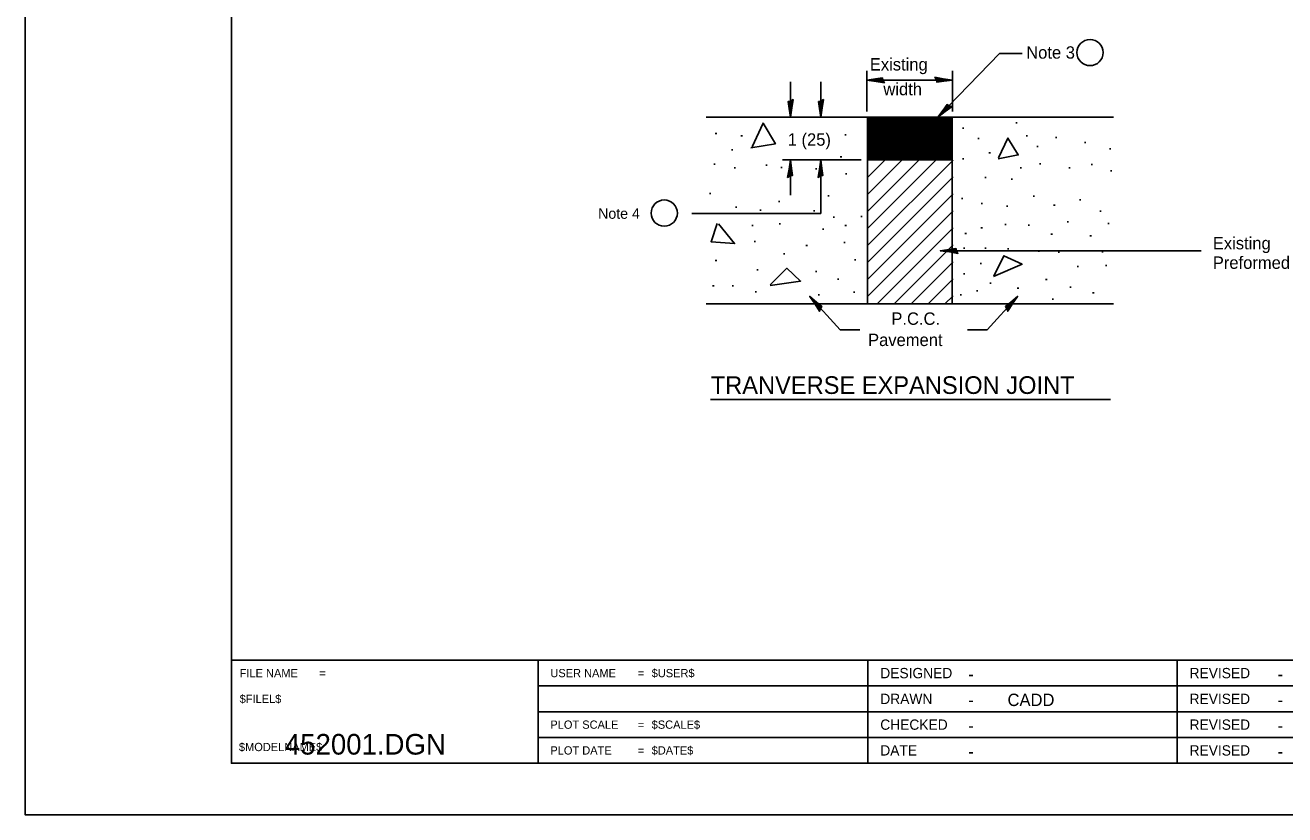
# Model space of a CAD drawing. Extents: x 81002 to 81682, y 62795 to 63336.
# Drawn here: x 81002.1 to 81246.5, y 62795.2 to 62948.4 of the extents above; entities that cross this region are included whole.
import ezdxf

# ---------------------------------------------------------------- set-up
doc = ezdxf.new("R2010")
doc.units = 0
for name, color, linetype in [('Design_EX_Roadway Dimensions', 7, 'Continuous'), ('Design_EX_Roadway Notes', 7, 'Continuous'), ('Design_PR_EOP', 7, 'Continuous'), ('Design_PR_Pavement Patches', 7, 'Continuous'), ('Design_PR_Roadway Dimensions', 7, 'Continuous'), ('Level 48', 7, 'Continuous'), ('Removal_Items', 7, 'Continuous'), ('Sheets_50 Reference Boundary', 7, 'Continuous'), ('Sheets_General Details', 7, 'Continuous'), ('Sheets_Printer Plotting Border', 7, 'Continuous'), ('Structures_PR_Bridge', 7, 'Continuous')]:
    doc.layers.add(name, color=color, linetype=linetype)

msp = doc.modelspace()

# ---------------------------------------------------------------- linework, layer by layer
at = {"layer": 'Design_EX_Roadway Dimensions'}
for p, q in [((81165.38, 62931.59), (81165.38, 62939.48)), ((81182.05, 62931.59), (81182.05, 62939.48)), ((81150.57, 62937.34), (81150.57, 62930.48)), ((81156.46, 62937.34), (81156.46, 62930.48)), ((81182.05, 62937.7), (81165.38, 62937.7)), ((81164.32, 62922.25), (81149.04, 62922.25)), ((81150.57, 62922.25), (81150.57, 62915.4)), ((81156.46, 62922.25), (81156.46, 62911.84)), ((81156.46, 62911.84), (81131.45, 62911.84))]:
    msp.add_line(p, q, dxfattribs=at)
for points in [[(81168.53, 62937.66), (81168.42, 62938.13), (81167.09, 62937.93), (81165.38, 62937.7), (81167.21, 62937.45), (81168.81, 62937.17), (81168.53, 62937.66), (81168.39, 62937.97), (81166.53, 62937.7), (81168.56, 62937.35), (81168.26, 62937.74), (81167.41, 62937.69), (81168.23, 62937.57)], [(81178.9, 62937.75), (81179.01, 62937.28), (81180.34, 62937.48), (81182.05, 62937.7), (81180.22, 62937.96), (81178.62, 62938.24), (81178.9, 62937.75), (81179.04, 62937.44), (81180.9, 62937.71), (81178.87, 62938.06), (81179.17, 62937.66), (81180.02, 62937.72), (81179.2, 62937.84)], [(81150.61, 62933.63), (81150.14, 62933.53), (81150.34, 62932.19), (81150.57, 62930.48), (81150.82, 62932.31), (81151.1, 62933.91), (81150.61, 62933.63), (81150.3, 62933.49), (81150.57, 62931.63), (81150.93, 62933.66), (81150.53, 62933.36), (81150.58, 62932.51), (81150.7, 62933.33)], [(81156.51, 62933.63), (81156.04, 62933.53), (81156.24, 62932.19), (81156.46, 62930.48), (81156.71, 62932.31), (81156.99, 62933.91), (81156.51, 62933.63), (81156.2, 62933.49), (81156.46, 62931.63), (81156.82, 62933.66), (81156.42, 62933.36), (81156.48, 62932.51), (81156.6, 62933.33)], [(81150.52, 62919.1), (81150.99, 62919.21), (81150.79, 62920.54), (81150.57, 62922.25), (81150.31, 62920.43), (81150.03, 62918.82), (81150.52, 62919.1), (81150.83, 62919.25), (81150.56, 62921.1), (81150.21, 62919.07), (81150.61, 62919.37), (81150.55, 62920.22), (81150.43, 62919.4)], [(81156.42, 62919.1), (81156.89, 62919.21), (81156.68, 62920.54), (81156.46, 62922.25), (81156.21, 62920.43), (81155.93, 62918.82), (81156.42, 62919.1), (81156.73, 62919.25), (81156.46, 62921.1), (81156.1, 62919.07), (81156.5, 62919.37), (81156.45, 62920.22), (81156.32, 62919.4)]]:
    msp.add_lwpolyline(points, dxfattribs=at)
for centre in [(81208.7, 62943.04), (81126.1, 62911.9)]:
    msp.add_circle(centre, 2.54, dxfattribs=at)
at = {"layer": 'Design_EX_Roadway Notes'}
for p, q in [((81179.16, 62930.48), (81191.15, 62942.86)), ((81195.52, 62942.86), (81191.15, 62942.86)), ((81230.24, 62904.6), (81179.63, 62904.6)), ((81160.21, 62889.26), (81154.32, 62895.73)), ((81188.74, 62889.26), (81194.64, 62895.73)), ((81160.21, 62889.26), (81164.02, 62889.26)), ((81188.74, 62889.26), (81184.94, 62889.26))]:
    msp.add_line(p, q, dxfattribs=at)
for points in [[(81181.38, 62932.71), (81180.97, 62932.96), (81180.19, 62931.87), (81179.16, 62930.48), (81180.61, 62931.62), (81181.93, 62932.58), (81181.38, 62932.71), (81181.06, 62932.83), (81179.96, 62931.31), (81181.63, 62932.52), (81181.13, 62932.58), (81180.58, 62931.93), (81181.24, 62932.43)], [(81182.78, 62904.55), (81182.67, 62905.02), (81181.34, 62904.82), (81179.63, 62904.6), (81181.46, 62904.35), (81183.06, 62904.07), (81182.78, 62904.55), (81182.64, 62904.86), (81180.78, 62904.6), (81182.81, 62904.24), (81182.51, 62904.64), (81181.66, 62904.59), (81182.48, 62904.46)], [(81156.4, 62893.37), (81156.68, 62893.77), (81155.63, 62894.61), (81154.32, 62895.73), (81155.36, 62894.21), (81156.23, 62892.84), (81156.4, 62893.37), (81156.54, 62893.68), (81155.09, 62894.88), (81156.19, 62893.14), (81156.29, 62893.63), (81155.67, 62894.22), (81156.13, 62893.53)], [(81192.56, 62893.37), (81192.28, 62893.77), (81193.32, 62894.61), (81194.64, 62895.73), (81193.6, 62894.21), (81192.73, 62892.84), (81192.56, 62893.37), (81192.42, 62893.68), (81193.87, 62894.88), (81192.76, 62893.14), (81192.67, 62893.63), (81193.29, 62894.22), (81192.82, 62893.53)]]:
    msp.add_lwpolyline(points, dxfattribs=at)
at = {"layer": 'Design_PR_EOP'}
for p, q in [((81134.23, 62930.48), (81173.73, 62930.48)), ((81165.5, 62930.48), (81165.5, 62894.27)), ((81173.73, 62930.48), (81213.23, 62930.48)), ((81181.96, 62930.48), (81181.96, 62894.27)), ((81134.23, 62894.27), (81173.73, 62894.27)), ((81173.73, 62894.27), (81213.23, 62894.27))]:
    msp.add_line(p, q, dxfattribs=at)
at = {"layer": 'Design_PR_Pavement Patches'}
for p, q in [((81165.68, 62918.9), (81168.98, 62922.2)), ((81165.68, 62915.61), (81172.27, 62922.2)), ((81165.68, 62912.31), (81175.56, 62922.2)), ((81165.68, 62909.02), (81178.85, 62922.2)), ((81165.68, 62905.73), (81182.14, 62922.19)), ((81165.68, 62902.44), (81182.14, 62918.9)), ((81165.68, 62899.15), (81182.14, 62915.61)), ((81165.68, 62895.86), (81182.14, 62912.31)), ((81167.33, 62894.22), (81182.14, 62909.02)), ((81170.62, 62894.22), (81182.14, 62905.73)), ((81173.92, 62894.22), (81182.14, 62902.44)), ((81177.21, 62894.22), (81182.14, 62899.15)), ((81180.5, 62894.22), (81182.14, 62895.86))]:
    msp.add_line(p, q, dxfattribs=at)
at = {"layer": 'Level 48'}
msp.add_lwpolyline([(81002.13, 63235.15), (81682.13, 63235.15), (81682.13, 62795.15), (81002.13, 62795.15)], close=True, dxfattribs=at)
at = {"layer": 'Removal_Items'}
for p, q in [((81136, 62927.37), (81136.27, 62927.37)), ((81183.98, 62928.4), (81184.25, 62928.4)), ((81194.3, 62929.44), (81194.57, 62929.44)), ((81140.99, 62926.91), (81141.26, 62926.91)), ((81161.11, 62927.08), (81161.38, 62927.08)), ((81186.91, 62926.4), (81187.18, 62926.4)), ((81196.31, 62926.86), (81196.57, 62926.86)), ((81198.37, 62924.79), (81198.64, 62924.79)), ((81201.98, 62926.57), (81202.25, 62926.57)), ((81207.6, 62925.6), (81207.87, 62925.6)), ((81139.16, 62924.16), (81139.43, 62924.16)), ((81160.25, 62922.79), (81160.52, 62922.79)), ((81183.93, 62922.44), (81184.2, 62922.44)), ((81189.09, 62923.59), (81189.36, 62923.59)), ((81212.47, 62924.34), (81212.74, 62924.34)), ((81135.72, 62921.41), (81135.99, 62921.41)), ((81139.67, 62920.66), (81139.94, 62920.66)), ((81145.81, 62921.18), (81146.07, 62921.18)), ((81148.73, 62920.72), (81149, 62920.72)), ((81155.43, 62920.49), (81155.7, 62920.49)), ((81195.16, 62920.67), (81195.43, 62920.67)), ((81198.89, 62921.47), (81199.15, 62921.47)), ((81204.56, 62920.67), (81204.83, 62920.67)), ((81208.92, 62921.35), (81209.19, 62921.35)), ((81212.65, 62920.1), (81212.92, 62920.1)), ((81161.28, 62919.51), (81161.55, 62919.51)), ((81188.29, 62918.83), (81188.56, 62918.83)), ((81193.38, 62918.49), (81193.65, 62918.49)), ((81134.86, 62915.73), (81135.13, 62915.73)), ((81157.84, 62915.22), (81158.11, 62915.22)), ((81197.68, 62915.16), (81197.95, 62915.16)), ((81139.9, 62913.04), (81140.17, 62913.04)), ((81148.27, 62914.13), (81148.54, 62914.13)), ((81183.76, 62914.7), (81184.02, 62914.7)), ((81187.6, 62913.79), (81187.86, 62913.79)), ((81192.47, 62913.22), (81192.74, 62913.22)), ((81201.64, 62913.44), (81201.91, 62913.44)), ((81206.63, 62914.47), (81206.89, 62914.47)), ((81144.66, 62912.47), (81144.93, 62912.47)), ((81155.03, 62912.35), (81155.3, 62912.35)), ((81158.87, 62911.09), (81159.14, 62911.09)), ((81164.21, 62911.21), (81164.47, 62911.21)), ((81204.27, 62910.18), (81204.54, 62910.18)), ((81210.58, 62912.3), (81210.85, 62912.3)), ((81143.06, 62909.48), (81143.33, 62909.48)), ((81148.38, 62909.83), (81148.65, 62909.83)), ((81156.81, 62908.79), (81157.08, 62908.79)), ((81161.16, 62909.48), (81161.43, 62909.48)), ((81184.44, 62907.94), (81184.71, 62907.94)), ((81187.54, 62909.03), (81187.81, 62909.03)), ((81192.18, 62909.66), (81192.45, 62909.66)), ((81196.71, 62909.55), (81196.98, 62909.55)), ((81201.12, 62907.82), (81201.39, 62907.82)), ((81212.13, 62909.89), (81212.4, 62909.89)), ((81143.57, 62906.39), (81143.83, 62906.39)), ((81153.6, 62905.59), (81153.87, 62905.59)), ((81160.94, 62906.22), (81161.2, 62906.22)), ((81208.69, 62907.48), (81208.96, 62907.48)), ((81149.24, 62903.99), (81149.51, 62903.99)), ((81163, 62902.84), (81163.27, 62902.84)), ((81184.16, 62905.08), (81184.42, 62905.08)), ((81188.29, 62905.08), (81188.56, 62905.08)), ((81192.7, 62904.96), (81192.96, 62904.96)), ((81198.66, 62904.5), (81198.93, 62904.5)), ((81202.5, 62904.33), (81202.77, 62904.33)), ((81210.98, 62904.39), (81211.25, 62904.39)), ((81136.01, 62902.72), (81136.28, 62902.72)), ((81144.03, 62900.89), (81144.29, 62900.89)), ((81155.43, 62900.55), (81155.7, 62900.55)), ((81187.37, 62902.1), (81187.64, 62902.1)), ((81206.23, 62901.52), (81206.49, 62901.52)), ((81211.67, 62901.75), (81211.94, 62901.75)), ((81159.73, 62899.05), (81160, 62899.05)), ((81184.16, 62900.08), (81184.42, 62900.08)), ((81189.26, 62898.31), (81189.52, 62898.31)), ((81200.09, 62899), (81200.36, 62899)), ((81135.49, 62897.79), (81135.76, 62897.79)), ((81139.27, 62897.79), (81139.54, 62897.79)), ((81143.74, 62896.65), (81144.01, 62896.65)), ((81155.95, 62896.07), (81156.22, 62896.07)), ((81162.83, 62896.53), (81163.1, 62896.53)), ((81183.53, 62896.02), (81183.79, 62896.02)), ((81186.68, 62896.82), (81186.95, 62896.82)), ((81194.59, 62897.34), (81194.86, 62897.34)), ((81204.79, 62897.51), (81205.06, 62897.51)), ((81209.21, 62896.42), (81209.48, 62896.42)), ((81201.35, 62895.22), (81201.62, 62895.22))]:
    msp.add_line(p, q, dxfattribs=at)
for points in [[(81143.15, 62924.75), (81145.28, 62929.35), (81147.68, 62925.35), (81142.88, 62924.55)], [(81190.92, 62922.59), (81192.78, 62926.46), (81194.79, 62923.19), (81190.88, 62922.45)], [(81136.6, 62909.8), (81139.74, 62905.99), (81135.2, 62906.33), (81136.34, 62909.86)], [(81190.05, 62899.69), (81191.98, 62903.63), (81195.52, 62901.96), (81190, 62899.6)], [(81146.68, 62897.98), (81149.89, 62901.19), (81152.56, 62898.72), (81146.62, 62897.85)]]:
    msp.add_lwpolyline(points, dxfattribs=at)
at = {"layer": 'Sheets_50 Reference Boundary'}
msp.add_lwpolyline([(81042.13, 63225.15), (81672.13, 63225.15), (81672.13, 62825.15), (81042.13, 62825.15)], close=True, dxfattribs=at)
at = {"layer": 'Sheets_General Details'}
for p, q in [((81002.13, 63235.15), (81002.13, 62795.15)), ((81157.27, 62930.48), (81157.27, 62930.48)), ((81190.19, 62930.48), (81190.19, 62930.48)), ((81135.06, 62875.7), (81212.66, 62875.7)), ((81042.13, 62825.15), (81672.13, 62825.15)), ((81101.61, 62825.15), (81101.61, 62805.15)), ((81165.61, 62825.15), (81165.61, 62805.15)), ((81225.61, 62825.15), (81225.61, 62805.15)), ((81101.61, 62820.15), (81285.61, 62820.15)), ((81101.61, 62815.15), (81285.61, 62815.15)), ((81101.61, 62810.15), (81285.61, 62810.15)), ((81682.13, 62795.15), (81002.13, 62795.15))]:
    msp.add_line(p, q, dxfattribs=at)
msp.add_lwpolyline([(81042.13, 63225.15), (81672.13, 63225.15), (81672.13, 62805.15), (81042.13, 62805.15)], close=True, dxfattribs=at)
at = {"layer": 'Sheets_Printer Plotting Border'}
msp.add_lwpolyline([(81002.13, 62795.15), (81682.13, 62795.15), (81682.13, 63235.15), (81002.13, 63235.15)], close=True, dxfattribs=at)
at = {"layer": 'Structures_PR_Bridge'}
for p, q in [((81165.66, 62922.25), (81165.66, 62930.48)), ((81165.83, 62922.25), (81165.83, 62930.48)), ((81165.99, 62922.25), (81165.99, 62930.48)), ((81166.16, 62922.25), (81166.16, 62930.48)), ((81166.32, 62922.25), (81166.32, 62930.48)), ((81166.49, 62922.25), (81166.49, 62930.48)), ((81166.65, 62922.25), (81166.65, 62930.48)), ((81166.82, 62922.25), (81166.82, 62930.48)), ((81166.98, 62922.25), (81166.98, 62930.48)), ((81167.15, 62922.25), (81167.15, 62930.48)), ((81167.31, 62922.25), (81167.31, 62930.48)), ((81167.48, 62922.25), (81167.48, 62930.48)), ((81167.64, 62922.25), (81167.64, 62930.48)), ((81167.8, 62922.25), (81167.8, 62930.48)), ((81167.97, 62922.25), (81167.97, 62930.48)), ((81168.13, 62922.25), (81168.13, 62930.48)), ((81168.3, 62922.25), (81168.3, 62930.48)), ((81168.46, 62922.25), (81168.46, 62930.48)), ((81168.63, 62922.25), (81168.63, 62930.48)), ((81168.79, 62922.25), (81168.79, 62930.48)), ((81168.96, 62922.25), (81168.96, 62930.48)), ((81169.12, 62922.25), (81169.12, 62930.48)), ((81169.29, 62922.25), (81169.29, 62930.48)), ((81169.45, 62922.25), (81169.45, 62930.48)), ((81169.62, 62922.25), (81169.62, 62930.48)), ((81169.78, 62922.25), (81169.78, 62930.48)), ((81169.94, 62922.25), (81169.94, 62930.48)), ((81170.11, 62922.25), (81170.11, 62930.48)), ((81170.27, 62922.25), (81170.27, 62930.48)), ((81170.44, 62922.25), (81170.44, 62930.48)), ((81170.6, 62930.48), (81170.6, 62922.25)), ((81170.77, 62930.48), (81170.77, 62922.25)), ((81170.93, 62930.48), (81170.93, 62922.25)), ((81171.1, 62930.48), (81171.1, 62922.25)), ((81171.26, 62930.48), (81171.26, 62922.25)), ((81171.43, 62930.48), (81171.43, 62922.25)), ((81171.59, 62930.48), (81171.59, 62922.25)), ((81171.75, 62930.48), (81171.75, 62922.25)), ((81171.92, 62930.48), (81171.92, 62922.25)), ((81172.08, 62930.48), (81172.08, 62922.25)), ((81172.25, 62930.48), (81172.25, 62922.25)), ((81172.41, 62930.48), (81172.41, 62922.25)), ((81172.58, 62930.48), (81172.58, 62922.25)), ((81172.74, 62930.48), (81172.74, 62922.25)), ((81172.91, 62930.48), (81172.91, 62922.25)), ((81173.07, 62930.48), (81173.07, 62922.25)), ((81173.24, 62930.48), (81173.24, 62922.25)), ((81173.4, 62930.48), (81173.4, 62922.25)), ((81173.57, 62930.48), (81173.57, 62922.25)), ((81173.73, 62930.48), (81173.73, 62922.25)), ((81173.89, 62930.48), (81173.89, 62922.25)), ((81174.06, 62930.48), (81174.06, 62922.25)), ((81174.22, 62930.48), (81174.22, 62922.25)), ((81174.39, 62930.48), (81174.39, 62922.25)), ((81174.55, 62930.48), (81174.55, 62922.25)), ((81174.72, 62930.48), (81174.72, 62922.25)), ((81174.88, 62930.48), (81174.88, 62922.25)), ((81175.05, 62930.48), (81175.05, 62922.25)), ((81175.21, 62930.48), (81175.21, 62922.25)), ((81175.38, 62930.48), (81175.38, 62922.25)), ((81175.54, 62930.48), (81175.54, 62922.25)), ((81175.7, 62930.48), (81175.7, 62922.25)), ((81175.87, 62930.48), (81175.87, 62922.25)), ((81176.03, 62930.48), (81176.03, 62922.25)), ((81176.2, 62930.48), (81176.2, 62922.25)), ((81176.36, 62930.48), (81176.36, 62922.25)), ((81176.53, 62930.48), (81176.53, 62922.25)), ((81176.69, 62930.48), (81176.69, 62922.25)), ((81176.86, 62930.48), (81176.86, 62922.25)), ((81177.02, 62930.48), (81177.02, 62922.25)), ((81177.19, 62930.48), (81177.19, 62922.25)), ((81177.35, 62930.48), (81177.35, 62922.25)), ((81177.51, 62930.48), (81177.51, 62922.25)), ((81177.68, 62930.48), (81177.68, 62922.25)), ((81177.84, 62930.48), (81177.84, 62922.25)), ((81178.01, 62930.48), (81178.01, 62922.25)), ((81178.17, 62930.48), (81178.17, 62922.25)), ((81178.34, 62930.48), (81178.34, 62922.25)), ((81178.5, 62930.48), (81178.5, 62922.25)), ((81178.67, 62930.48), (81178.67, 62922.25)), ((81178.83, 62930.48), (81178.83, 62922.25)), ((81179, 62930.48), (81179, 62922.25)), ((81179.16, 62930.48), (81179.16, 62922.25)), ((81179.32, 62930.48), (81179.32, 62922.25)), ((81179.49, 62930.48), (81179.49, 62922.25)), ((81179.65, 62930.48), (81179.65, 62922.25)), ((81179.82, 62930.48), (81179.82, 62922.25)), ((81179.98, 62930.48), (81179.98, 62922.25)), ((81180.15, 62930.48), (81180.15, 62922.25)), ((81180.31, 62930.48), (81180.31, 62922.25)), ((81180.48, 62930.48), (81180.48, 62922.25)), ((81180.64, 62930.48), (81180.64, 62922.25)), ((81180.81, 62930.48), (81180.81, 62922.25)), ((81180.97, 62930.48), (81180.97, 62922.25)), ((81181.14, 62930.48), (81181.14, 62922.25)), ((81181.3, 62930.48), (81181.3, 62922.25)), ((81181.46, 62930.48), (81181.46, 62922.25)), ((81181.63, 62930.48), (81181.63, 62922.25)), ((81181.79, 62930.48), (81181.79, 62922.25)), ((81181.96, 62930.48), (81181.96, 62922.25)), ((81165.5, 62922.25), (81181.96, 62922.25))]:
    msp.add_line(p, q, dxfattribs=at)

# ---------------------------------------------------------------- texts
at = {"layer": 'Design_EX_Roadway Dimensions'}
for s, height, p in [('Existing', 2.4, (81165.98, 62939.56)), ('width', 2.4, (81168.61, 62934.76)), ('Note 4', 2.057, (81113.27, 62910.79))]:
    msp.add_text(s, height=height, dxfattribs=at).set_placement(p)
at = {"layer": 'Design_EX_Roadway Notes'}
for s, height, p in [('Note 3', 2.4, (81196.32, 62941.86)), ('Existing', 2.4, (81232.52, 62904.86)), ('Preformed Seal', 2.4003, (81232.52, 62901.08)), ('P.C.C.', 2.4, (81170.16, 62890.22)), ('Pavement', 2.4, (81165.64, 62886.1))]:
    msp.add_text(s, height=height, dxfattribs=at).set_placement(p)
at = {"layer": 'Design_PR_Roadway Dimensions'}
msp.add_text('1 (25)', height=2.4, dxfattribs=at).set_placement((81150.05, 62924.97))
at = {"layer": 'Sheets_General Details'}
for s, height, p in [('TRANVERSE EXPANSION JOINT', 3.429, (81135.12, 62876.81)), ('DESIGNED', 2, (81168.01, 62821.65)), ('-', 2.4, (81185.09, 62821.25)), ('REVISED', 2, (81228.01, 62821.65)), ('-', 2.4, (81245.09, 62821.25)), ('DRAWN', 2, (81168.01, 62816.65)), ('-', 2.4, (81185.09, 62816.25)), ('CADD', 2.4, (81192.7, 62816.26)), ('REVISED', 2, (81228.01, 62816.65)), ('-', 2.4, (81245.09, 62816.25)), ('CHECKED', 2, (81168.01, 62811.65)), ('REVISED', 2, (81228.01, 62811.65)), ('452001.DGN', 4, (81052.51, 62806.84)), ('-', 2.4, (81185.09, 62811.25)), ('-', 2.4, (81245.09, 62811.25)), ('DATE', 2, (81168.01, 62806.65)), ('REVISED', 2, (81228.01, 62806.65)), ('-', 2.4, (81185.09, 62806.25)), ('-', 2.4, (81245.09, 62806.25))]:
    msp.add_text(s, height=height, dxfattribs=at).set_placement(p)
for s, p in [('FILE NAME', (81043.73, 62821.85)), ('=', (81059.18, 62821.85)), ('USER NAME', (81104.01, 62821.85)), ('=', (81120.97, 62821.85)), ('$USER$', (81123.66, 62821.85)), ('$FILEL$', (81043.73, 62816.85)), ('PLOT SCALE', (81104.01, 62811.85)), ('=', (81120.97, 62811.85)), ('$SCALE$', (81123.66, 62811.85)), ('$MODELNAME$', (81043.59, 62807.51)), ('PLOT DATE', (81104.01, 62806.85)), ('=', (81120.97, 62806.85)), ('$DATE$', (81123.66, 62806.85))]:
    msp.add_text(s, height=1.6, rotation=360, dxfattribs=at).set_placement(p)

doc.saveas('drawing.dxf')
